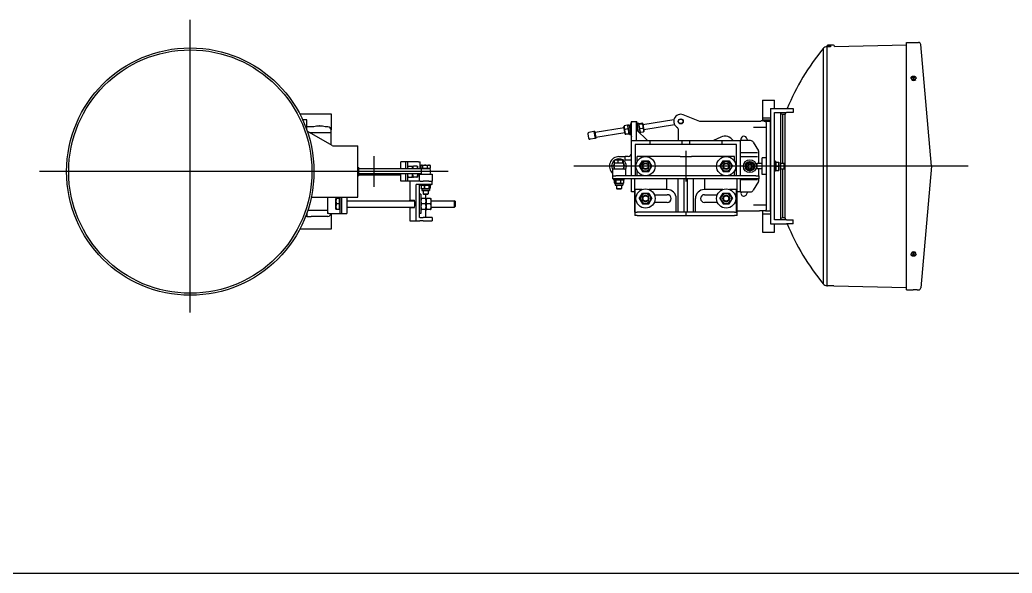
# Model space of a CAD drawing. Header units: millimetres. Extents: x -139278 to 641613, y -260926 to 217780.
# Drawn here: x 42847 to 44398, y 17233 to 18097 of the extents above; entities that cross this region are included whole.
import ezdxf

# ---------------------------------------------------------------- set-up
doc = ezdxf.new("R2010")
doc.units = ezdxf.units.MM

msp = doc.modelspace()

# ---------------------------------------------------------------- linework, layer by layer
for p, q in [((43113.641, 17640.225), (43113.641, 18097.363)), ((44108.364, 18055.599), (44108.364, 18056.099)), ((44115.497, 18055.599), (44108.364, 18055.599)), ((44108.77, 18055.538), (44109.363, 18055.551)), ((44108.77, 18055.538), (44108.77, 17682.051)), ((44109.414, 18055.551), (44109.414, 18055.599)), ((44118.864, 18057.599), (44109.864, 18057.599)), ((44120.364, 18055.804), (44232.913, 18058.387)), ((44120.364, 18055.804), (44120.364, 18056.099)), ((44232.913, 18062.044), (44251.861, 18062.044)), ((44232.913, 17675.544), (44232.913, 18062.044)), ((44271.931, 17868.794), (44255.348, 18058.849)), ((44102.798, 18052.54), (44102.798, 17685.049)), ((44240.289, 18006.977), (44240.13, 18005.69)), ((44241.927, 18007.708), (44242.632, 18007.127)), ((44243.318, 18007.942), (44243.514, 18006.963)), ((44243.384, 18006.881), (44243.318, 18007.213)), ((44243.598, 18008.889), (44243.598, 18008.14)), ((44243.598, 18007.015), (44243.598, 18008.14)), ((44243.598, 18007.015), (44243.598, 18005.798)), ((44244.628, 18008.14), (44244.628, 18008.889)), ((44244.628, 18008.14), (44244.628, 18007.015)), ((44244.628, 18005.798), (44244.628, 18007.015)), ((44244.713, 18006.963), (44244.909, 18007.942)), ((44244.909, 18007.213), (44244.842, 18006.881)), ((44245.595, 18007.127), (44246.299, 18007.708)), ((44247.937, 18006.977), (44248.097, 18005.69)), ((44243.598, 18006.329), (44244.628, 18006.329)), ((44243.749, 18006.223), (44243.99, 18005.986)), ((44244.083, 18006.052), (44243.749, 18006.223)), ((44244.081, 18006.05), (44243.749, 18006.223)), ((44243.99, 18005.944), (44243.843, 18005.799)), ((44243.99, 18005.941), (44243.844, 18005.799)), ((44243.93, 18005.8), (44244.083, 18005.878)), ((44243.99, 18005.944), (44243.99, 18005.941)), ((44244.477, 18006.223), (44244.143, 18006.052)), ((44244.143, 18005.878), (44244.297, 18005.8)), ((44244.145, 18006.05), (44244.477, 18006.223)), ((44244.236, 18005.986), (44244.477, 18006.223)), ((44244.384, 18005.799), (44244.236, 18005.944)), ((44244.236, 18005.944), (44244.236, 18005.941)), ((44244.236, 18005.941), (44244.382, 18005.799)), ((44008.193, 17972.032), (44026.693, 17972.032)), ((44008.193, 17972.032), (44008.193, 17943.748)), ((44026.693, 17958.794), (44026.693, 17972.032)), ((43284.655, 17950.385), (43333.641, 17950.385)), ((43333.641, 17950.385), (43333.641, 17925.385)), ((43910.193, 17938.794), (43884.227, 17949.028)), ((44020.693, 17958.794), (44045.693, 17958.794)), ((44020.693, 17958.794), (44020.693, 17778.794)), ((44026.693, 17952.794), (44045.693, 17952.794)), ((44026.693, 17784.794), (44026.693, 17952.794)), ((44036.693, 17784.794), (44036.693, 17952.794)), ((44039.167, 17949.669), (44036.693, 17950.594)), ((44042.371, 17949.669), (44039.167, 17949.669)), ((44039.167, 17949.669), (44039.167, 17872.794)), ((44042.871, 17949.169), (44042.871, 17788.419)), ((44045.693, 17958.794), (44055.693, 17958.794)), ((44055.693, 17952.794), (44045.693, 17952.794)), ((44055.693, 17958.794), (44055.693, 17952.794)), ((43295.641, 17941.385), (43289.097, 17941.385)), ((43295.641, 17925.358), (43295.641, 17941.385)), ((43302.404, 17930.385), (43295.641, 17930.385)), ((43306.641, 17930.385), (43302.404, 17930.385)), ((43315.468, 17932.285), (43314.945, 17931.379)), ((43316.337, 17931.379), (43315.814, 17932.285)), ((43328.641, 17930.385), (43324.641, 17930.385)), ((43791.405, 17930.452), (43791.791, 17931.458)), ((43793.162, 17919.36), (43791.405, 17930.452)), ((43796.553, 17932.643), (43792.252, 17931.962)), ((43797.825, 17931.469), (43797.147, 17932.306)), ((43797.536, 17933.296), (43799.511, 17933.609)), ((43799.868, 17918.572), (43797.536, 17933.296)), ((43799.511, 17933.609), (43801.843, 17918.885)), ((43801.604, 17930.397), (43800.059, 17930.152)), ((43801.604, 17921.294), (43801.604, 17932.294)), ((43803.193, 17938.794), (43803.193, 17937.187)), ((43803.193, 17938.794), (43811.193, 17938.794)), ((43803.193, 17909.464), (43803.193, 17937.187)), ((43811.193, 17938.794), (43811.193, 17937.187)), ((43811.193, 17909.464), (43811.193, 17937.187)), ((43814.228, 17935.94), (43812.252, 17935.627)), ((43814.34, 17922.448), (43812.252, 17935.627)), ((43812.782, 17932.281), (43812.782, 17924.005)), ((43812.8, 17932.17), (43812.782, 17932.167)), ((43814.228, 17935.94), (43816.574, 17921.125)), ((43814.517, 17934.113), (43814.903, 17935.118)), ((43815.364, 17935.623), (43819.665, 17936.304)), ((43815.548, 17934.463), (43819.849, 17935.144)), ((43820.937, 17935.13), (43820.259, 17935.967)), ((43820.937, 17935.13), (43822.705, 17923.969)), ((43869.447, 17941.142), (43821.195, 17933.5)), ((43870.698, 17933.241), (43822.447, 17925.598)), ((43994.045, 17938.794), (43910.193, 17938.794)), ((44003.507, 17938.794), (43994.045, 17938.794)), ((43994.045, 17929.794), (44003.507, 17929.794)), ((44004.957, 17938.794), (44003.507, 17938.794)), ((44003.507, 17929.794), (44014.193, 17929.794)), ((44008.693, 17939.794), (44008.035, 17939.794)), ((44008.193, 17943.748), (44008.193, 17939.794)), ((44020.693, 17943.748), (44008.193, 17943.748)), ((44008.693, 17940.594), (44008.693, 17939.792)), ((44018.993, 17940.794), (44008.893, 17940.794)), ((44018.993, 17939.788), (44008.893, 17939.788)), ((44012.483, 17938.794), (44011.114, 17938.794)), ((44020.193, 17938.794), (44012.483, 17938.794)), ((44014.193, 17929.794), (44014.193, 17933.794)), ((44014.193, 17807.794), (44014.193, 17929.794)), ((44019.193, 17939.792), (44019.193, 17940.594)), ((44020.193, 17939.794), (44019.193, 17939.794)), ((44020.193, 17939.794), (44020.193, 17938.794)), ((44020.193, 17938.794), (44020.193, 17933.794)), ((44020.693, 17935.262), (44020.193, 17935.262)), ((44020.193, 17933.794), (44020.193, 17803.794)), ((43335.158, 17901.054), (43296.297, 17923.491)), ((43299.945, 17921.385), (43302.404, 17921.385)), ((43302.404, 17921.385), (43333.641, 17921.385)), ((43333.641, 17921.385), (43333.641, 17925.385)), ((43333.641, 17901.93), (43333.641, 17921.385)), ((43735.065, 17919.352), (43736.16, 17912.438)), ((43744.595, 17922.886), (43736.728, 17921.64)), ((43744.595, 17922.886), (43746.315, 17912.022)), ((43746.034, 17922.861), (43744.595, 17922.886)), ((43746.034, 17922.861), (43747.677, 17912.49)), ((43791.663, 17928.822), (43746.23, 17921.626)), ((43792.915, 17920.921), (43747.481, 17913.725)), ((43793.173, 17919.291), (43793.162, 17919.36)), ((43797.466, 17926.881), (43793.165, 17926.199)), ((43793.173, 17919.291), (43793.851, 17918.454)), ((43794.261, 17919.277), (43798.563, 17919.958)), ((43798.746, 17918.798), (43794.445, 17918.117)), ((43799.593, 17920.308), (43799.207, 17919.303)), ((43799.882, 17918.481), (43799.868, 17918.572)), ((43799.882, 17918.481), (43801.858, 17918.794)), ((43801.604, 17922.297), (43801.31, 17922.251)), ((43801.843, 17918.885), (43801.858, 17918.794)), ((43811.193, 17925.594), (43827.993, 17908.794)), ((43814.051, 17924.269), (43812.782, 17924.068)), ((43816.574, 17921.125), (43815.788, 17921)), ((43816.285, 17922.952), (43816.963, 17922.115)), ((43816.644, 17927.54), (43820.945, 17928.221)), ((43817.557, 17921.777), (43821.858, 17922.459)), ((43822.705, 17923.969), (43822.319, 17922.963)), ((43876.193, 17927.262), (43876.193, 17908.794)), ((43943.089, 17914.189), (43931.521, 17908.794)), ((44020.193, 17923.576), (44020.693, 17923.576)), ((43337.658, 17900.385), (43375.641, 17900.385)), ((43375.641, 17820.385), (43375.641, 17900.385)), ((43746.315, 17912.022), (43738.448, 17910.776)), ((43747.677, 17912.49), (43746.315, 17912.022)), ((43803.193, 17909.464), (43803.193, 17908.794)), ((43803.193, 17908.794), (43832.193, 17908.794)), ((43803.193, 17853.794), (43803.193, 17908.794)), ((43832.193, 17902.794), (43809.193, 17902.794)), ((43809.193, 17902.794), (43809.193, 17853.794)), ((43811.193, 17908.794), (43811.193, 17909.464)), ((43832.193, 17908.794), (43882.193, 17908.794)), ((43832.193, 17902.794), (43832.193, 17908.794)), ((43882.193, 17902.794), (43832.193, 17902.794)), ((43882.193, 17902.794), (43882.193, 17908.794)), ((43882.193, 17908.794), (43894.193, 17908.794)), ((43894.193, 17902.794), (43882.193, 17902.794)), ((43894.193, 17902.794), (43894.193, 17908.794)), ((43894.193, 17908.794), (43944.193, 17908.794)), ((43944.193, 17902.794), (43894.193, 17902.794)), ((43944.193, 17908.794), (43944.193, 17902.794)), ((43944.193, 17908.794), (43973.193, 17908.794)), ((43967.193, 17902.794), (43944.193, 17902.794)), ((43967.193, 17853.794), (43967.193, 17902.794)), ((43973.193, 17908.794), (43973.193, 17853.794)), ((43989.307, 17908.794), (43973.193, 17908.794)), ((43993.637, 17906.294), (44001.524, 17892.634)), ((43400.317, 17884.402), (43400.317, 17836.367)), ((43783.693, 17883.794), (43793.193, 17883.794)), ((43793.193, 17878.794), (43793.193, 17883.794)), ((43798.193, 17883.794), (43793.193, 17883.794)), ((43812.193, 17876.278), (43812.193, 17883.794)), ((43842.066, 17883.794), (43812.193, 17883.794)), ((43847.066, 17883.794), (43842.066, 17883.794)), ((43879.193, 17883.794), (43847.066, 17883.794)), ((43879.193, 17883.794), (43897.193, 17883.794)), ((43888.193, 17892.812), (43888.193, 17844.777)), ((43929.321, 17883.794), (43897.193, 17883.794)), ((43934.321, 17883.794), (43929.321, 17883.794)), ((43964.193, 17883.794), (43934.321, 17883.794)), ((43964.193, 17876.278), (43964.193, 17883.794)), ((43974.658, 17889.794), (43973.193, 17889.794)), ((43973.193, 17883.794), (43974.658, 17883.794)), ((43996.729, 17889.794), (43974.658, 17889.794)), ((43974.658, 17883.794), (43996.729, 17883.794)), ((44000.264, 17889.794), (43996.729, 17889.794)), ((43996.729, 17883.794), (44000.264, 17883.794)), ((44002.193, 17872.794), (44002.193, 17890.134)), ((44020.193, 17897.576), (44020.693, 17897.576)), ((43442.641, 17864.635), (43442.641, 17875.385)), ((43450.641, 17875.385), (43442.641, 17875.385)), ((43450.641, 17867.868), (43450.641, 17875.385)), ((43453.141, 17875.385), (43450.641, 17875.385)), ((43450.641, 17864.635), (43450.641, 17867.868)), ((43470.53, 17875.385), (43453.141, 17875.385)), ((43453.141, 17875.385), (43453.141, 17864.635)), ((43453.141, 17868.035), (43453.633, 17868.887)), ((43453.633, 17868.887), (43454.393, 17868.887)), ((43454.393, 17868.887), (43459.89, 17868.887)), ((43459.89, 17868.887), (43460.649, 17868.887)), ((43461.141, 17868.035), (43460.649, 17868.887)), ((43461.141, 17868.035), (43461.633, 17868.887)), ((43461.141, 17868.035), (43461.141, 17864.635)), ((43461.141, 17864.635), (43461.141, 17868.035)), ((43461.633, 17868.887), (43462.393, 17868.887)), ((43467.89, 17868.887), (43462.393, 17868.887)), ((43467.89, 17868.887), (43468.649, 17868.887)), ((43469.141, 17868.035), (43468.649, 17868.887)), ((43469.141, 17864.635), (43469.141, 17868.035)), ((43470.53, 17875.385), (43472.941, 17875.385)), ((43472.941, 17864.785), (43472.941, 17875.385)), ((43474.12, 17869.603), (43474.12, 17865.485)), ((43475.044, 17870.185), (43474.558, 17869.904)), ((43475.044, 17870.185), (43486.625, 17870.185)), ((43476.862, 17865.485), (43476.862, 17869.603)), ((43484.282, 17865.485), (43484.282, 17869.603)), ((43486.625, 17870.185), (43488.044, 17870.185)), ((43488.044, 17870.185), (43488.529, 17869.904)), ((43488.968, 17865.485), (43488.968, 17869.603)), ((44329.644, 17868.794), (43712.871, 17868.794)), ((43776.703, 17873.894), (43776.703, 17878.013)), ((43776.703, 17873.894), (43782.576, 17873.894)), ((43783.693, 17873.294), (43776.916, 17873.294)), ((43777.193, 17878.594), (43777.117, 17878.55)), ((43777.193, 17878.594), (43779.64, 17878.594)), ((43777.993, 17873.894), (43777.993, 17873.294)), ((43779.64, 17878.594), (43790.193, 17878.594)), ((43782.576, 17873.894), (43782.576, 17878.013)), ((43782.576, 17873.894), (43789.562, 17873.894)), ((43790.471, 17873.294), (43783.693, 17873.294)), ((43789.393, 17873.894), (43789.393, 17873.294)), ((43789.562, 17873.894), (43789.562, 17878.013)), ((43789.562, 17873.894), (43790.684, 17873.894)), ((43790.193, 17878.594), (43790.27, 17878.55)), ((43790.684, 17873.894), (43790.684, 17878.013)), ((43793.193, 17878.794), (43803.193, 17878.794)), ((43815.376, 17868.794), (43820.285, 17877.297)), ((43815.376, 17868.794), (43820.285, 17860.292)), ((43820.285, 17877.297), (43830.102, 17877.297)), ((43830.102, 17877.297), (43835.011, 17868.794)), ((43830.102, 17860.292), (43835.011, 17868.794)), ((43941.376, 17868.794), (43946.285, 17877.297)), ((43941.376, 17868.794), (43946.285, 17860.292)), ((43946.285, 17877.297), (43956.102, 17877.297)), ((43956.102, 17877.297), (43961.011, 17868.794)), ((43956.102, 17860.292), (43961.011, 17868.794)), ((43981.692, 17872.548), (43988.193, 17876.302)), ((43981.692, 17872.548), (43981.692, 17865.041)), ((43988.193, 17876.302), (43994.695, 17872.548)), ((43994.695, 17872.548), (43994.695, 17865.041)), ((43998.293, 17872.028), (43999.06, 17872.794)), ((43998.293, 17872.028), (43998.293, 17865.561)), ((43999.06, 17872.794), (43999.06, 17864.794)), ((44007.693, 17872.794), (43999.06, 17872.794)), ((44014.193, 17881.794), (44007.693, 17881.794)), ((44007.693, 17855.794), (44007.693, 17881.794)), ((44020.193, 17881.794), (44020.693, 17881.794)), ((44028.293, 17876.794), (44026.693, 17876.794)), ((44028.293, 17876.794), (44028.293, 17860.794)), ((44028.893, 17874.494), (44028.293, 17874.494)), ((44028.893, 17875.294), (44028.893, 17868.794)), ((44028.893, 17875.294), (44033.012, 17875.294)), ((44028.893, 17868.794), (44028.893, 17862.294)), ((44028.893, 17868.794), (44033.012, 17868.794)), ((44033.012, 17875.294), (44033.593, 17875.294)), ((44033.593, 17875.294), (44033.593, 17862.294)), ((44041.893, 17872.794), (44036.693, 17872.794)), ((44041.893, 17864.794), (44041.893, 17872.794)), ((44271.931, 17868.794), (44255.348, 17678.74)), ((43516.665, 17860.385), (42877.872, 17860.385)), ((43375.969, 17866.886), (43375.641, 17866.886)), ((43375.969, 17860.385), (43375.641, 17860.385)), ((43375.641, 17853.883), (43375.969, 17853.883)), ((43375.969, 17866.886), (43376.55, 17866.886)), ((43375.969, 17853.883), (43376.55, 17853.883)), ((43377.041, 17866.035), (43376.55, 17866.886)), ((43377.041, 17854.735), (43376.55, 17853.883)), ((43377.041, 17854.735), (43377.041, 17866.035)), ((43377.041, 17865.385), (43442.641, 17865.385)), ((43474.616, 17864.635), (43377.041, 17864.635)), ((43474.616, 17856.635), (43377.041, 17856.635)), ((43377.041, 17855.385), (43442.641, 17855.385)), ((43442.641, 17845.385), (43442.641, 17856.635)), ((43450.641, 17852.901), (43450.641, 17856.635)), ((43450.641, 17845.385), (43450.641, 17852.901)), ((43453.141, 17856.635), (43453.141, 17845.385)), ((43453.141, 17852.735), (43453.633, 17851.882)), ((43453.633, 17851.882), (43454.393, 17851.882)), ((43454.393, 17851.882), (43459.89, 17851.882)), ((43459.89, 17851.882), (43460.649, 17851.882)), ((43461.141, 17852.735), (43460.649, 17851.882)), ((43461.141, 17856.635), (43461.141, 17852.735)), ((43461.141, 17852.735), (43461.141, 17856.635)), ((43461.141, 17852.735), (43461.633, 17851.882)), ((43461.633, 17851.882), (43462.393, 17851.882)), ((43467.89, 17851.882), (43462.393, 17851.882)), ((43467.89, 17851.882), (43468.649, 17851.882)), ((43469.141, 17852.735), (43468.649, 17851.882)), ((43469.141, 17865.385), (43472.341, 17865.385)), ((43469.141, 17852.735), (43469.141, 17856.635)), ((43469.141, 17855.385), (43471.544, 17855.385)), ((43471.544, 17856.385), (43491.544, 17856.385)), ((43471.544, 17856.385), (43471.544, 17845.385)), ((43473.091, 17864.635), (43472.341, 17865.385)), ((43472.341, 17864.635), (43472.341, 17865.385)), ((43472.341, 17856.385), (43472.341, 17856.635)), ((43473.141, 17856.635), (43473.141, 17856.385)), ((43474.12, 17865.485), (43476.862, 17865.485)), ((43474.616, 17864.635), (43474.616, 17856.635)), ((43488.321, 17864.885), (43474.766, 17864.885)), ((43475.844, 17865.485), (43475.844, 17864.885)), ((43476.862, 17865.485), (43484.282, 17865.485)), ((43484.282, 17865.485), (43488.968, 17865.485)), ((43487.244, 17865.485), (43487.244, 17864.885)), ((43491.544, 17856.385), (43491.544, 17845.385)), ((43773.693, 17864.794), (43783.693, 17864.794)), ((43773.693, 17864.794), (43773.693, 17853.794)), ((43773.693, 17853.794), (43778.693, 17853.794)), ((43773.693, 17853.794), (43773.693, 17848.794)), ((43997.693, 17853.794), (43778.693, 17853.794)), ((43783.693, 17864.794), (43793.693, 17864.794)), ((43793.693, 17864.794), (43793.693, 17853.794)), ((43812.193, 17853.794), (43812.193, 17861.311)), ((43820.285, 17860.292), (43830.102, 17860.292)), ((43946.285, 17860.292), (43956.102, 17860.292)), ((43964.193, 17853.794), (43964.193, 17861.311)), ((43981.692, 17865.041), (43988.193, 17861.287)), ((43988.193, 17861.287), (43994.695, 17865.041)), ((43997.693, 17853.794), (44002.693, 17853.794)), ((43998.293, 17865.561), (43999.06, 17864.794)), ((44007.693, 17864.794), (43999.06, 17864.794)), ((44002.193, 17853.794), (44002.193, 17864.794)), ((44002.693, 17848.794), (44002.693, 17853.794)), ((44014.193, 17855.794), (44007.693, 17855.794)), ((44020.193, 17855.794), (44020.693, 17855.794)), ((44028.293, 17860.794), (44026.693, 17860.794)), ((44028.893, 17863.094), (44028.293, 17863.094)), ((44028.893, 17862.294), (44033.012, 17862.294)), ((44033.012, 17862.294), (44033.593, 17862.294)), ((44036.693, 17864.794), (44041.893, 17864.794)), ((44039.167, 17864.794), (44039.167, 17787.919)), ((43450.641, 17845.385), (43442.641, 17845.385)), ((43453.141, 17845.385), (43450.641, 17845.385)), ((43457.025, 17845.385), (43453.141, 17845.385)), ((43456.544, 17845.385), (43456.544, 17815.885)), ((43471.544, 17845.385), (43457.025, 17845.385)), ((43466.603, 17783.385), (43466.603, 17840.385)), ((43472.736, 17840.385), (43466.603, 17840.385)), ((43472.299, 17845.385), (43471.544, 17845.385)), ((43471.703, 17788.385), (43471.703, 17840.385)), ((43472.736, 17845.385), (43472.299, 17845.385)), ((43472.736, 17845.385), (43477.638, 17845.385)), ((43477.638, 17840.385), (43472.736, 17840.385)), ((43473.544, 17838.785), (43473.544, 17840.385)), ((43489.544, 17838.785), (43473.544, 17838.785)), ((43474.392, 17838.204), (43474.392, 17834.269)), ((43475.044, 17838.785), (43474.89, 17838.696)), ((43486.544, 17845.385), (43477.638, 17845.385)), ((43486.544, 17840.385), (43477.638, 17840.385)), ((43479.944, 17838.203), (43479.944, 17834.27)), ((43479.944, 17834.27), (43479.944, 17838.203)), ((43486.544, 17845.385), (43491.544, 17845.385)), ((43491.544, 17840.385), (43486.544, 17840.385)), ((43487.092, 17838.203), (43487.092, 17834.27)), ((43487.092, 17834.27), (43487.092, 17838.203)), ((43488.044, 17838.785), (43488.197, 17838.696)), ((43488.694, 17838.205), (43488.694, 17834.268)), ((43489.544, 17838.785), (43489.544, 17840.385)), ((43491.544, 17840.385), (43491.544, 17845.385)), ((43778.693, 17848.794), (43773.693, 17848.794)), ((43775.693, 17847.194), (43775.693, 17848.794)), ((43783.785, 17847.194), (43775.693, 17847.194)), ((43776.358, 17846.613), (43776.358, 17842.68)), ((43777.193, 17847.194), (43776.868, 17847.006)), ((43777.893, 17841.694), (43776.868, 17842.287)), ((43777.893, 17841.694), (43789.493, 17841.694)), ((43777.893, 17841.694), (43777.893, 17839.194)), ((43777.893, 17839.194), (43789.493, 17839.194)), ((43778.636, 17842.68), (43778.636, 17846.613)), ((43778.636, 17846.613), (43778.636, 17842.68)), ((43997.693, 17848.794), (43778.693, 17848.794)), ((43779.693, 17839.194), (43779.693, 17834.061)), ((43791.693, 17847.194), (43783.785, 17847.194)), ((43785.968, 17846.615), (43785.968, 17842.678)), ((43787.693, 17839.194), (43787.693, 17834.061)), ((43789.493, 17841.694), (43790.515, 17842.284)), ((43789.493, 17841.694), (43789.493, 17839.194)), ((43790.193, 17847.194), (43790.515, 17847.008)), ((43791.027, 17842.68), (43791.027, 17846.613)), ((43791.693, 17847.194), (43791.693, 17848.794)), ((43803.193, 17828.794), (43803.193, 17848.794)), ((43808.193, 17796.794), (43808.193, 17848.794)), ((43858.691, 17832.294), (43858.691, 17848.794)), ((43876.339, 17796.794), (43876.339, 17848.794)), ((43885.693, 17796.794), (43885.693, 17848.794)), ((43890.693, 17796.794), (43890.693, 17848.794)), ((43900.048, 17796.794), (43900.048, 17848.794)), ((43917.695, 17832.294), (43917.695, 17848.794)), ((43968.193, 17796.794), (43968.193, 17848.794)), ((43973.193, 17848.794), (43973.193, 17828.794)), ((43973.193, 17847.794), (43974.658, 17847.794)), ((43974.658, 17847.794), (43996.729, 17847.794)), ((44001.524, 17844.955), (43993.637, 17831.294)), ((43996.729, 17847.794), (44000.264, 17847.794)), ((44002.693, 17848.794), (43997.693, 17848.794)), ((44002.193, 17847.455), (44002.193, 17848.794)), ((44020.193, 17840.013), (44020.693, 17840.013)), ((43474.141, 17824.885), (43471.703, 17824.885)), ((43474.141, 17824.885), (43474.141, 17794.885)), ((43475.744, 17833.285), (43474.89, 17833.777)), ((43475.744, 17833.285), (43487.344, 17833.285)), ((43475.744, 17833.285), (43475.744, 17830.785)), ((43475.744, 17830.785), (43487.344, 17830.785)), ((43477.544, 17830.785), (43477.544, 17825.651)), ((43478.311, 17824.885), (43477.544, 17825.651)), ((43477.544, 17825.651), (43485.544, 17825.651)), ((43478.311, 17824.885), (43484.777, 17824.885)), ((43481.544, 17818.387), (43481.544, 17824.885)), ((43484.777, 17824.885), (43485.544, 17825.651)), ((43485.544, 17830.785), (43485.544, 17825.651)), ((43487.344, 17833.285), (43488.197, 17833.777)), ((43487.344, 17833.285), (43487.344, 17830.785)), ((43779.693, 17834.061), (43787.693, 17834.061)), ((43780.46, 17833.294), (43779.693, 17834.061)), ((43780.46, 17833.294), (43786.927, 17833.294)), ((43786.927, 17833.294), (43787.693, 17834.061)), ((43808.193, 17828.794), (43803.193, 17828.794)), ((43808.985, 17796.794), (43808.985, 17832.294)), ((43819.808, 17832.294), (43808.985, 17832.294)), ((43815.376, 17818.294), (43820.285, 17826.797)), ((43820.285, 17826.797), (43830.102, 17826.797)), ((43830.102, 17826.797), (43835.011, 17818.294)), ((43859.193, 17832.294), (43830.579, 17832.294)), ((43838.941, 17824.294), (43859.193, 17824.294)), ((43945.808, 17832.294), (43917.193, 17832.294)), ((43917.194, 17824.294), (43937.446, 17824.294)), ((43941.376, 17818.294), (43946.285, 17826.797)), ((43946.285, 17826.797), (43956.102, 17826.797)), ((43956.102, 17826.797), (43961.011, 17818.294)), ((43967.401, 17832.294), (43956.579, 17832.294)), ((43967.401, 17796.794), (43967.401, 17832.294)), ((43973.193, 17828.794), (43968.193, 17828.794)), ((43973.193, 17828.794), (43989.307, 17828.794)), ((43302.706, 17820.385), (43375.641, 17820.385)), ((43327.841, 17820.385), (43327.841, 17794.885)), ((43341.241, 17801.385), (43341.241, 17818.385)), ((43341.241, 17818.385), (43342.002, 17818.385)), ((43347.041, 17818.385), (43342.002, 17818.385)), ((43347.041, 17809.885), (43342.002, 17809.885)), ((43347.041, 17809.885), (43347.041, 17818.385)), ((43347.041, 17817.585), (43347.641, 17817.585)), ((43347.041, 17801.385), (43347.041, 17809.885)), ((43347.641, 17794.885), (43347.641, 17820.385)), ((43350.141, 17820.385), (43350.141, 17817.368)), ((43350.141, 17817.368), (43350.141, 17802.401)), ((43358.141, 17820.385), (43358.141, 17794.885)), ((43358.141, 17814.885), (43464.252, 17814.885)), ((43456.544, 17815.885), (43463.585, 17815.885)), ((43456.544, 17814.885), (43456.544, 17815.885)), ((43474.141, 17817.535), (43474.633, 17818.387)), ((43474.633, 17818.387), (43475.393, 17818.387)), ((43480.89, 17818.387), (43475.393, 17818.387)), ((43480.89, 17809.885), (43475.393, 17809.885)), ((43480.89, 17818.387), (43481.649, 17818.387)), ((43482.141, 17817.535), (43481.649, 17818.387)), ((43482.141, 17817.535), (43482.633, 17818.387)), ((43482.141, 17802.235), (43482.141, 17817.535)), ((43482.141, 17802.235), (43482.141, 17817.535)), ((43482.633, 17818.387), (43483.393, 17818.387)), ((43488.89, 17818.387), (43483.393, 17818.387)), ((43488.89, 17809.885), (43483.393, 17809.885)), ((43488.89, 17818.387), (43489.649, 17818.387)), ((43490.141, 17817.535), (43489.649, 17818.387)), ((43490.141, 17802.235), (43490.141, 17817.535)), ((43490.141, 17814.885), (43526.841, 17814.885)), ((43526.841, 17804.885), (43526.841, 17814.885)), ((43527.641, 17814.085), (43526.841, 17814.885)), ((43527.641, 17805.685), (43526.841, 17804.885)), ((43527.641, 17814.085), (43527.641, 17805.685)), ((43815.376, 17818.294), (43820.285, 17809.792)), ((43820.285, 17809.792), (43830.102, 17809.792)), ((43830.102, 17809.792), (43835.011, 17818.294)), ((43859.193, 17812.294), (43838.942, 17812.295)), ((43873.193, 17796.794), (43873.193, 17818.294)), ((43903.193, 17796.794), (43903.193, 17818.294)), ((43937.445, 17812.295), (43917.194, 17812.294)), ((43941.376, 17818.294), (43946.285, 17809.792)), ((43946.285, 17809.792), (43956.102, 17809.792)), ((43956.102, 17809.792), (43961.011, 17818.294)), ((44003.507, 17807.794), (43994.045, 17807.794)), ((44014.193, 17807.794), (44003.507, 17807.794)), ((44014.193, 17803.794), (44014.193, 17807.794)), ((44020.193, 17814.013), (44020.693, 17814.013)), ((43295.641, 17790.385), (43293.768, 17790.385)), ((43295.641, 17795.411), (43295.641, 17790.385)), ((43295.641, 17790.385), (43302.404, 17790.385)), ((43302.404, 17799.385), (43297.011, 17799.385)), ((43327.841, 17799.385), (43302.404, 17799.385)), ((43328.641, 17790.385), (43302.404, 17790.385)), ((43330.253, 17794.885), (43327.841, 17794.885)), ((43330.253, 17794.885), (43347.641, 17794.885)), ((43333.641, 17794.885), (43333.641, 17770.385)), ((43341.241, 17801.385), (43342.002, 17801.385)), ((43342.002, 17801.385), (43347.041, 17801.385)), ((43347.041, 17802.185), (43347.641, 17802.185)), ((43347.641, 17794.885), (43350.141, 17794.885)), ((43350.141, 17802.401), (43350.141, 17794.885)), ((43350.141, 17794.885), (43358.141, 17794.885)), ((43358.141, 17804.885), (43464.252, 17804.885)), ((43456.544, 17803.884), (43456.544, 17804.885)), ((43463.555, 17803.886), (43456.544, 17803.884)), ((43456.544, 17803.884), (43456.544, 17783.385)), ((43463.615, 17803.886), (43463.555, 17803.886)), ((43474.141, 17794.885), (43471.703, 17794.885)), ((43474.141, 17802.235), (43474.633, 17801.382)), ((43474.633, 17801.382), (43475.393, 17801.382)), ((43480.89, 17801.382), (43475.393, 17801.382)), ((43480.89, 17801.382), (43481.649, 17801.382)), ((43481.544, 17788.385), (43481.544, 17801.382)), ((43482.141, 17802.235), (43481.649, 17801.382)), ((43482.141, 17802.235), (43482.633, 17801.382)), ((43482.633, 17801.382), (43483.393, 17801.382)), ((43488.89, 17801.382), (43483.393, 17801.382)), ((43488.89, 17801.382), (43489.649, 17801.382)), ((43490.141, 17802.235), (43489.649, 17801.382)), ((43490.141, 17804.885), (43526.841, 17804.885)), ((43808.193, 17796.794), (43812.275, 17796.794)), ((43808.193, 17796.794), (43808.193, 17791.794)), ((43812.275, 17791.794), (43808.193, 17791.794)), ((43888.193, 17796.794), (43812.275, 17796.794)), ((43812.275, 17791.794), (43888.193, 17791.794)), ((43888.193, 17796.794), (43888.193, 17791.794)), ((43964.111, 17796.794), (43888.193, 17796.794)), ((43888.193, 17791.794), (43964.111, 17791.794)), ((43964.111, 17796.794), (43968.193, 17796.794)), ((43968.193, 17791.794), (43964.111, 17791.794)), ((43968.193, 17798.794), (43994.045, 17798.794)), ((43968.193, 17791.794), (43968.193, 17796.794)), ((43994.045, 17798.794), (44003.507, 17798.794)), ((44012.483, 17798.794), (44003.507, 17798.794)), ((44008.193, 17798.794), (44008.193, 17793.841)), ((44020.693, 17793.841), (44008.193, 17793.841)), ((44008.193, 17793.841), (44008.193, 17765.557)), ((44012.483, 17798.794), (44020.193, 17798.794)), ((44020.193, 17803.794), (44020.193, 17798.794)), ((44020.693, 17802.326), (44020.193, 17802.326)), ((43456.544, 17783.385), (43466.603, 17783.385)), ((43466.603, 17783.385), (43472.45, 17783.385)), ((43472.45, 17788.385), (43471.703, 17788.385)), ((43472.45, 17788.385), (43477.365, 17788.385)), ((43477.365, 17783.385), (43472.45, 17783.385)), ((43491.544, 17788.385), (43477.365, 17788.385)), ((43477.365, 17783.385), (43491.544, 17783.385)), ((43491.544, 17788.385), (43491.544, 17783.385)), ((44020.693, 17778.794), (44045.693, 17778.794)), ((44045.693, 17784.794), (44026.693, 17784.794)), ((44026.693, 17765.557), (44026.693, 17778.794)), ((44039.167, 17787.919), (44036.693, 17786.994)), ((44042.371, 17787.919), (44039.167, 17787.919)), ((44045.693, 17784.794), (44055.693, 17784.794)), ((44055.693, 17778.794), (44045.693, 17778.794)), ((44055.693, 17778.794), (44055.693, 17784.794)), ((43333.641, 17770.385), (43284.655, 17770.385)), ((44008.193, 17765.557), (44026.693, 17765.557)), ((44240.289, 17730.612), (44240.13, 17731.899)), ((44242.632, 17730.462), (44241.927, 17729.881)), ((44243.318, 17730.375), (44243.384, 17730.708)), ((44243.514, 17730.626), (44243.318, 17729.647)), ((44243.598, 17731.791), (44243.598, 17730.574)), ((44244.628, 17731.26), (44243.598, 17731.26)), ((44243.598, 17729.449), (44243.598, 17730.574)), ((44243.598, 17729.449), (44243.598, 17728.699)), ((44243.99, 17731.603), (44243.749, 17731.366)), ((44244.081, 17731.539), (44243.749, 17731.366)), ((44243.749, 17731.366), (44244.083, 17731.537)), ((44243.843, 17731.789), (44243.99, 17731.645)), ((44243.99, 17731.648), (44243.844, 17731.789)), ((44244.083, 17731.711), (44243.93, 17731.789)), ((44243.99, 17731.645), (44243.99, 17731.648)), ((44244.297, 17731.789), (44244.143, 17731.711)), ((44244.143, 17731.537), (44244.477, 17731.366)), ((44244.145, 17731.539), (44244.477, 17731.366)), ((44244.236, 17731.645), (44244.384, 17731.789)), ((44244.236, 17731.648), (44244.382, 17731.789)), ((44244.236, 17731.645), (44244.236, 17731.648)), ((44244.477, 17731.366), (44244.236, 17731.603)), ((44244.628, 17730.574), (44244.628, 17731.791)), ((44244.628, 17730.574), (44244.628, 17729.449)), ((44244.628, 17728.699), (44244.628, 17729.449)), ((44244.909, 17729.647), (44244.713, 17730.626)), ((44244.842, 17730.708), (44244.909, 17730.375)), ((44246.299, 17729.881), (44245.595, 17730.462)), ((44247.937, 17730.612), (44248.097, 17731.899)), ((44108.77, 17682.051), (44109.363, 17682.038)), ((44119.363, 17681.808), (44232.913, 17679.202)), ((44232.913, 17675.544), (44243.613, 17675.544)), ((44249.613, 17675.544), (44251.861, 17675.544)), ((42753.279, 17233.082), (45143.179, 17233.082))]:
    msp.add_line(p, q)
for centre, radius in [((43113.641, 17860.385), 193.25), ((43113.641, 17860.385), 190.054), ((43880.193, 17938.794), 4), ((43880.193, 17938.794), 3.571), ((43825.193, 17868.794), 15), ((43951.193, 17868.794), 15), ((43825.193, 17868.794), 7.65), ((43825.193, 17868.794), 5), ((43825.193, 17868.794), 4.2), ((43951.193, 17868.794), 7.65), ((43951.193, 17868.794), 5), ((43951.193, 17868.794), 4.2), ((43988.193, 17868.794), 10), ((43988.193, 17868.794), 7.51), ((43988.193, 17868.794), 5.65), ((43988.193, 17868.794), 4), ((43988.193, 17868.794), 3.233), ((43825.193, 17818.294), 15), ((43825.193, 17818.294), 7.65), ((43825.193, 17818.294), 5), ((43825.193, 17818.294), 4.2), ((43951.193, 17818.294), 15), ((43951.193, 17818.294), 7.65), ((43951.193, 17818.294), 5), ((43951.193, 17818.294), 4.2)]:
    msp.add_circle(centre, radius)
for centre, radius, start, end in [((44109.045, 18047.542), 8, 91.97222, 141.339967), ((44109.864, 18056.099), 1.5, 90, 180), ((44110.076, 18242.258), 186.708, 269.781144, 271.315941), ((44118.864, 18056.099), 1.5, 0, 90), ((44251.861, 18058.544), 3.5, 4.986635, 90), ((44383.624, 17820.629), 364.206, 140.44951, 157.705923), ((43880.193, 17938.794), 11, 68.489812, 242.513574), ((44042.371, 17949.169), 0.5, 0, 90), ((44285.095, 17864.199), 256.518, 159.795328, 160.781867), ((43315.641, 17890.385), 41, 77.319617, 102.680383), ((43315.641, 17932.185), 0.2, 30, 150), ((43328.641, 17925.385), 5, 0, 90), ((43838.193, 17926.794), 37, 161.075356, 171.451378), ((43776.193, 17926.794), 37, 9.753437, 18.924644), ((44008.893, 17940.594), 0.2, 90, 180), ((44008.847, 17943.029), 3.241, 267.288088, 270.825256), ((44018.993, 17940.594), 0.2, 0, 90), ((44019.04, 17943.029), 3.241, 269.174744, 272.711912), ((43737.04, 17919.665), 2, 99, 189), ((43838.193, 17926.794), 37, 188.548622, 198.924644), ((43874.193, 17927.262), 2, 0, 62.513574), ((43949.429, 17900.594), 15, 33.138632, 115), ((43978.824, 17911.056), 4.5, 25, 205), ((43337.658, 17905.385), 5, 240, 270), ((43738.136, 17912.751), 2, 189, 279), ((43888.193, 17868.794), 95.5, 24.761889, 25), ((43888.193, 17868.794), 104.5, 22.505686, 25), ((43989.307, 17903.794), 5, 30, 90), ((43783.693, 17868.794), 15, 90, 228.189685), ((43798.193, 17888.794), 5, 270, 0), ((43997.193, 17890.134), 5, 0, 30), ((43783.693, 17868.794), 11.5, 127.434824, 209.591846), ((43783.693, 17868.794), 8.5, 143.130102, 208.072487), ((43783.693, 17869.044), 8, 147.910049, 212.089951), ((43783.693, 17868.794), 11.5, 58.448909, 121.551091), ((43783.693, 17869.044), 8, 327.910049, 32.089951), ((43783.693, 17868.794), 8.5, 0, 36.869898), ((43783.693, 17868.794), 11.5, 0, 52.565176), ((43783.693, 17868.794), 8.5, 331.927513, 0), ((43783.693, 17868.794), 11.5, 330.408154, 0), ((43481.544, 17860.635), 8, 147.910049, 150), ((43481.544, 17860.635), 8, 210, 212.089951), ((43481.544, 17860.635), 8, 327.910049, 32.089951), ((43997.193, 17847.455), 5, 330, 0), ((43859.193, 17818.294), 14, 0, 90), ((43859.193, 17818.294), 6, 270, 90), ((43917.193, 17818.294), 14, 90, 180), ((43917.194, 17818.294), 6, 90, 270), ((43978.824, 17826.533), 4.5, 155, 335), ((43888.193, 17868.794), 95.5, 335, 335.238111), ((43888.193, 17868.794), 104.5, 335, 337.494314), ((43989.307, 17833.794), 5, 270, 330), ((43328.641, 17795.385), 5, 270, 354.26083), ((44042.371, 17788.419), 0.5, 270, 0), ((44285.095, 17873.39), 256.518, 199.218133, 200.204672), ((44383.624, 17916.96), 364.206, 202.294077, 219.55049), ((44109.045, 17690.046), 8, 218.660033, 268.02778), ((44110.076, 17495.331), 186.708, 88.685316, 90.218856), ((44110.056, 17494.547), 187.492, 87.154713, 88.684655), ((44246.613, 17482.318), 193.25, 89.110508, 90.889492), ((44251.861, 17679.044), 3.5, 270, 355.013365)]:
    msp.add_arc(centre, radius, start, end)
for centre in [(44244.113, 18006.74), (44244.113, 17730.849)]:
    msp.add_ellipse(centre, major_axis=(-3.839, 0), ratio=0.70710678)
for centre, major_axis, ratio, start_param, end_param in [((44245.867, 18004.093), (-3.149, 5.196), 0.46010638, 0.56459264, 0.73431713), ((44244.113, 18003.395), (-6.48, 0), 0.70710678, 4.83547227, 5.05647157), ((44244.113, 18002.666), (6.48, 0), 0.70710678, 1.69387962, 1.91487891), ((44244.428, 18003.223), (-3.378, 5.539), 0.33024073, 5.50201665, 5.67129617), ((44243.886, 18002.839), (-4.179, 4.963), 0.65043729, 5.42463782, 5.59391735), ((44244.428, 18002.901), (2.46, 6.004), 0.49145358, 0.98836577, 1.15764529), ((44243.886, 18003.285), (4.839, 4.322), 0.48922444, 1.21330079, 1.38258031), ((44244.113, 18002.853), (-6.076, 0), 0.9970441, 4.62752674, 4.79725123), ((44244.341, 18002.839), (4.179, 4.963), 0.65043729, 0.68926796, 0.85854749), ((44244.341, 18003.285), (-4.839, 4.322), 0.48922444, 4.900605, 5.06988452), ((44243.798, 18003.223), (3.378, 5.539), 0.33024073, 0.61188914, 0.78116866), ((44244.113, 18003.395), (-6.48, 0), 0.70710678, 4.36830639, 4.58930569), ((44244.113, 18002.666), (6.48, 0), 0.70710678, 1.22671374, 1.44771303), ((44243.798, 18002.901), (-2.46, 6.004), 0.49145358, 5.12554002, 5.29481954), ((44242.36, 18004.093), (3.149, 5.196), 0.46010638, 5.54886818, 5.71859267), ((44244.113, 18005.435), (-4, 0), 0.70710678, 0.55271511, 2.58887754), ((44244.113, 18005.333), (6.076, 0), 0.07683134, 1.48593408, 1.65565857), ((44243.441, 18006.441), (-0.71, 0.289), 0.6032296, 2.66233182, 2.77411614), ((44243.441, 18005.49), (-0.71, -0.289), 0.6032296, 3.50906916, 3.62085349), ((44243.848, 18005.64), (0.19, 0.276), 0.86600666, 6.27179103, 6.46868959), ((44243.441, 18006.441), (-0.71, 0.289), 0.6032296, 2.77411614, 2.88590047), ((44243.441, 18005.49), (-0.71, -0.289), 0.6032296, 3.39728484, 3.50906916), ((44243.848, 18005.64), (0.19, 0.276), 0.86600666, 6.08212246, 6.27179103), ((44244.786, 18006.441), (0.71, 0.289), 0.6032296, 3.39728484, 3.50906916), ((44244.786, 18005.49), (0.71, -0.289), 0.6032296, 2.77411614, 2.88590047), ((44244.378, 18005.64), (-0.19, 0.276), 0.86600666, 0.01139428, 0.20106285), ((44244.786, 18006.441), (0.71, 0.289), 0.6032296, 3.50906916, 3.62085349), ((44244.786, 18005.49), (0.71, -0.289), 0.6032296, 2.66233182, 2.77411614), ((44244.378, 18005.64), (-0.19, 0.276), 0.86600666, 6.09768103, 6.29457958), ((44008.035, 17898.794), (0, 41), 0.34210526, 6.06187086, 6.50449975), ((44012.483, 17933.794), (0, -5), 0.34210526, 1.57079633, 3.14159265), ((43463.585, 17809.885), (0, 6), 0.20118343, 3.1166023, 6.28318531), ((44012.483, 17803.794), (0, -5), 0.34210526, 0, 1.57079633), ((44244.113, 17732.154), (-4, 0), 0.70710678, 3.69430777, 5.73047019), ((44245.867, 17733.496), (3.149, 5.196), 0.46010638, 2.40727553, 2.57700002), ((44244.113, 17734.922), (6.48, 0), 0.70710678, 4.36830639, 4.58930569), ((44244.113, 17734.194), (-6.48, 0), 0.70710678, 1.22671374, 1.44771303), ((44244.428, 17734.687), (-2.46, 6.004), 0.49145358, 1.98394736, 2.15322689), ((44243.886, 17734.304), (-4.839, 4.322), 0.48922444, 1.75901234, 1.92829187), ((44244.428, 17734.366), (3.378, 5.539), 0.33024073, 3.75348179, 3.92276131), ((44243.886, 17734.75), (4.179, 4.963), 0.65043729, 3.83086061, 4.00014014), ((44244.113, 17732.256), (6.076, 0), 0.07683134, 4.62752674, 4.79725123), ((44244.113, 17734.736), (-6.076, 0), 0.9970441, 1.48593408, 1.65565857), ((44243.441, 17732.099), (-0.71, 0.289), 0.6032296, 2.66233182, 2.77411614), ((44243.848, 17731.949), (-0.19, 0.276), 0.86600666, 2.95608837, 3.15298693), ((44243.441, 17731.148), (-0.71, -0.289), 0.6032296, 3.50906916, 3.62085349), ((44243.848, 17731.949), (-0.19, 0.276), 0.86600666, 3.15298693, 3.3426555), ((44243.441, 17732.099), (-0.71, 0.289), 0.6032296, 2.77411614, 2.88590047), ((44243.441, 17731.148), (-0.71, -0.289), 0.6032296, 3.39728484, 3.50906916), ((44244.786, 17732.099), (0.71, 0.289), 0.6032296, 3.39728484, 3.50906916), ((44244.786, 17731.148), (0.71, -0.289), 0.6032296, 2.77411614, 2.88590047), ((44244.378, 17731.949), (0.19, 0.276), 0.86600666, 2.9405298, 3.13019838), ((44244.786, 17732.099), (0.71, 0.289), 0.6032296, 3.50906916, 3.62085349), ((44244.378, 17731.949), (0.19, 0.276), 0.86600666, 3.13019838, 3.32709694), ((44244.786, 17731.148), (0.71, -0.289), 0.6032296, 2.66233182, 2.77411614), ((44244.341, 17734.304), (4.839, 4.322), 0.48922444, 4.35489344, 4.52417296), ((44244.341, 17734.75), (-4.179, 4.963), 0.65043729, 2.28304517, 2.45232469), ((44243.798, 17734.687), (2.46, 6.004), 0.49145358, 4.12995842, 4.29923795), ((44244.113, 17734.922), (6.48, 0), 0.70710678, 4.83547227, 5.05647157), ((44244.113, 17734.194), (-6.48, 0), 0.70710678, 1.69387962, 1.91487891), ((44243.798, 17734.366), (-3.378, 5.539), 0.33024073, 2.36042399, 2.52970352), ((44242.36, 17733.496), (-3.149, 5.196), 0.46010638, 3.70618529, 3.87590978)]:
    msp.add_ellipse(centre, major_axis=major_axis, ratio=ratio, start_param=start_param, end_param=end_param)
for points, weights in [([(43792.252, 17931.962), (43791.874, 17931.672), (43791.791, 17931.458)], [0.933988315287, 0.985013071455, 1]), ([(43793.165, 17926.199), (43791.638, 17928.911), (43792.252, 17931.962)], [0.866025403784, 1, 0.866025403784]), ([(43796.553, 17932.643), (43798.08, 17929.932), (43797.466, 17926.881)], [0.866025403784, 1, 0.866025403784]), ([(43797.147, 17932.306), (43797.003, 17932.485), (43796.553, 17932.643)], [1, 0.985013071455, 0.933988315287]), ([(43815.548, 17934.463), (43814.385, 17934.873), (43815.364, 17935.623)], [0.866025403784, 1, 0.866025403784]), ([(43816.644, 17927.54), (43815.025, 17930.832), (43815.548, 17934.463)], [0.866025403784, 1, 0.866025403784]), ([(43819.665, 17936.304), (43820.827, 17935.893), (43819.849, 17935.144)], [0.866025403784, 1, 0.866025403784]), ([(43819.849, 17935.144), (43821.468, 17931.852), (43820.945, 17928.221)], [0.866025403784, 1, 0.866025403784]), ([(43794.261, 17919.277), (43792.643, 17922.569), (43793.165, 17926.199)], [0.866025403784, 1, 0.866025403784]), ([(43794.445, 17918.117), (43793.283, 17918.527), (43794.261, 17919.277)], [0.866025403784, 1, 0.866025403784]), ([(43797.466, 17926.881), (43799.085, 17923.589), (43798.563, 17919.958)], [0.866025403784, 1, 0.866025403784]), ([(43798.563, 17919.958), (43799.725, 17919.548), (43798.746, 17918.798)], [0.866025403784, 1, 0.866025403784]), ([(43817.557, 17921.777), (43816.03, 17924.489), (43816.644, 17927.54)], [0.866025403784, 1, 0.866025403784]), ([(43816.963, 17922.115), (43817.107, 17921.936), (43817.557, 17921.777)], [1, 0.985013071455, 0.933988315287]), ([(43820.945, 17928.221), (43822.472, 17925.51), (43821.858, 17922.459)], [0.866025403784, 1, 0.866025403784]), ([(43821.858, 17922.459), (43822.237, 17922.749), (43822.319, 17922.963)], [0.933988315287, 0.985013071455, 1]), ([(43453.633, 17864.635), (43453.633, 17866.608), (43454.393, 17868.887)], [0.999979939877, 1, 0.928184615604]), ([(43459.89, 17868.887), (43460.649, 17866.608), (43460.649, 17864.635)], [0.928184615604, 1, 0.999979939877]), ([(43461.633, 17864.635), (43461.633, 17866.608), (43462.393, 17868.887)], [0.999979939877, 1, 0.928184615604]), ([(43467.89, 17868.887), (43468.649, 17866.608), (43468.649, 17864.635)], [0.928184615604, 1, 0.999979939877]), ([(43476.862, 17869.603), (43475.491, 17870.686), (43474.12, 17869.603)], [0.866137607336, 1, 0.866137607336]), ([(43484.282, 17869.603), (43480.572, 17870.686), (43476.862, 17869.603)], [0.866137607336, 1, 0.866137607336]), ([(43486.625, 17870.185), (43485.538, 17870.185), (43484.282, 17869.603)], [0.963366101718, 1, 0.963366101718]), ([(43488.968, 17869.603), (43487.712, 17870.185), (43486.625, 17870.185)], [0.963366101718, 1, 0.963366101718]), ([(43488.529, 17869.904), (43488.74, 17869.782), (43488.968, 17869.603)], [1, 0.984572346643, 0.96273449013]), ([(43779.64, 17878.594), (43778.277, 17878.594), (43776.703, 17878.013)], [0.963366101718, 1, 0.963366101718]), ([(43776.703, 17878.013), (43776.924, 17878.439), (43777.117, 17878.55)], [0.933541862815, 0.985436232108, 1]), ([(43782.576, 17878.013), (43781.002, 17878.594), (43779.64, 17878.594)], [0.963366101718, 1, 0.963366101718]), ([(43789.562, 17878.013), (43786.069, 17879.095), (43782.576, 17878.013)], [0.866137607336, 1, 0.866137607336]), ([(43790.684, 17878.013), (43790.123, 17879.095), (43789.562, 17878.013)], [0.866137607336, 1, 0.866137607336]), ([(44033.012, 17868.794), (44034.094, 17872.044), (44033.012, 17875.294)], [0.866137607336, 1, 0.866137607336]), ([(44033.012, 17862.294), (44034.094, 17865.544), (44033.012, 17868.794)], [0.866137607336, 1, 0.866137607336]), ([(43375.969, 17866.886), (43377.052, 17863.635), (43375.969, 17860.385)], [0.866025403784, 1, 0.866025403784]), ([(43375.969, 17860.385), (43377.052, 17857.134), (43375.969, 17853.883)], [0.866025403784, 1, 0.866025403784]), ([(43454.393, 17851.882), (43453.545, 17854.426), (43453.645, 17856.635)], [0.919826194474, 1, 0.989830205161]), ([(43460.638, 17856.635), (43460.738, 17854.426), (43459.89, 17851.882)], [0.989830205161, 1, 0.919826194474]), ([(43462.393, 17851.882), (43461.545, 17854.426), (43461.645, 17856.635)], [0.919826194474, 1, 0.989830205161]), ([(43468.638, 17856.635), (43468.738, 17854.426), (43467.89, 17851.882)], [0.989830205161, 1, 0.919826194474]), ([(43477.167, 17838.785), (43475.879, 17838.785), (43474.392, 17838.204)], [0.963398964212, 1, 0.963467124998]), ([(43474.392, 17838.204), (43474.656, 17838.561), (43474.89, 17838.696)], [0.977538662348, 1, 0.995213923928]), ([(43479.944, 17838.203), (43478.456, 17838.785), (43477.167, 17838.785)], [0.963366101718, 1, 0.963366101718]), ([(43487.092, 17838.203), (43483.518, 17839.285), (43479.944, 17838.203)], [0.866249941768, 1, 0.866249941768]), ([(43487.894, 17838.785), (43487.522, 17838.785), (43487.092, 17838.203)], [0.963366101719, 1, 0.963366101719]), ([(43488.694, 17838.205), (43488.265, 17838.785), (43487.894, 17838.785)], [0.96356804829, 1, 0.963431835525]), ([(43778.636, 17846.613), (43777.497, 17847.695), (43776.358, 17846.613)], [0.866249941768, 1, 0.866249941768]), ([(43776.358, 17842.68), (43777.497, 17841.598), (43778.636, 17842.68)], [0.866249941768, 1, 0.866249941768]), ([(43782.306, 17847.194), (43780.603, 17847.194), (43778.636, 17846.613)], [0.963366101719, 1, 0.963366101719]), ([(43778.636, 17842.68), (43782.303, 17841.596), (43785.968, 17842.678)], [0.865905120507, 1, 0.866145732815]), ([(43785.968, 17846.615), (43784.006, 17847.194), (43782.306, 17847.194)], [0.96356804829, 1, 0.963431835525]), ([(43788.495, 17847.194), (43787.322, 17847.194), (43785.968, 17846.615)], [0.963431835524, 1, 0.963568048289]), ([(43785.968, 17842.678), (43788.497, 17841.596), (43791.027, 17842.68)], [0.866145732815, 1, 0.865905120507]), ([(43791.027, 17846.613), (43789.67, 17847.194), (43788.495, 17847.194)], [0.963366101718, 1, 0.963366101718]), ([(43790.515, 17847.008), (43790.759, 17846.868), (43791.027, 17846.613)], [1, 0.997736276147, 0.98170658902]), ([(43791.027, 17842.68), (43790.759, 17842.425), (43790.515, 17842.284)], [0.951064587818, 0.982041668499, 1]), ([(43474.392, 17834.269), (43477.168, 17833.186), (43479.944, 17834.27)], [0.86597331981, 1, 0.865852983024]), ([(43474.89, 17833.777), (43474.656, 17833.912), (43474.392, 17834.269)], [1, 0.982523116925, 0.939152115724]), ([(43479.944, 17834.27), (43483.518, 17833.189), (43487.092, 17834.27)], [0.866249941768, 1, 0.866249941768]), ([(43487.092, 17834.27), (43487.893, 17833.186), (43488.694, 17834.268)], [0.865905120507, 1, 0.866145732815]), ([(43342.002, 17818.385), (43340.586, 17814.135), (43342.002, 17809.885)], [0.866137607336, 1, 0.866137607336]), ([(43342.002, 17809.885), (43340.586, 17805.635), (43342.002, 17801.385)], [0.866137607336, 1, 0.866137607336]), ([(43475.393, 17809.885), (43473.976, 17814.136), (43475.393, 17818.387)], [0.866025403784, 1, 0.866025403784]), ([(43475.393, 17801.382), (43473.976, 17805.634), (43475.393, 17809.885)], [0.866025403784, 1, 0.866025403784]), ([(43480.89, 17818.387), (43482.307, 17814.136), (43480.89, 17809.885)], [0.866025403784, 1, 0.866025403784]), ([(43480.89, 17809.885), (43482.307, 17805.634), (43480.89, 17801.382)], [0.866025403784, 1, 0.866025403784]), ([(43483.393, 17809.885), (43481.976, 17814.136), (43483.393, 17818.387)], [0.866025403784, 1, 0.866025403784]), ([(43483.393, 17801.382), (43481.976, 17805.634), (43483.393, 17809.885)], [0.866025403784, 1, 0.866025403784]), ([(43488.89, 17818.387), (43490.307, 17814.136), (43488.89, 17809.885)], [0.866025403784, 1, 0.866025403784]), ([(43488.89, 17809.885), (43490.307, 17805.634), (43488.89, 17801.382)], [0.866025403784, 1, 0.866025403784])]:
    msp.add_rational_spline(points, weights, degree=2)

doc.saveas('drawing.dxf')
